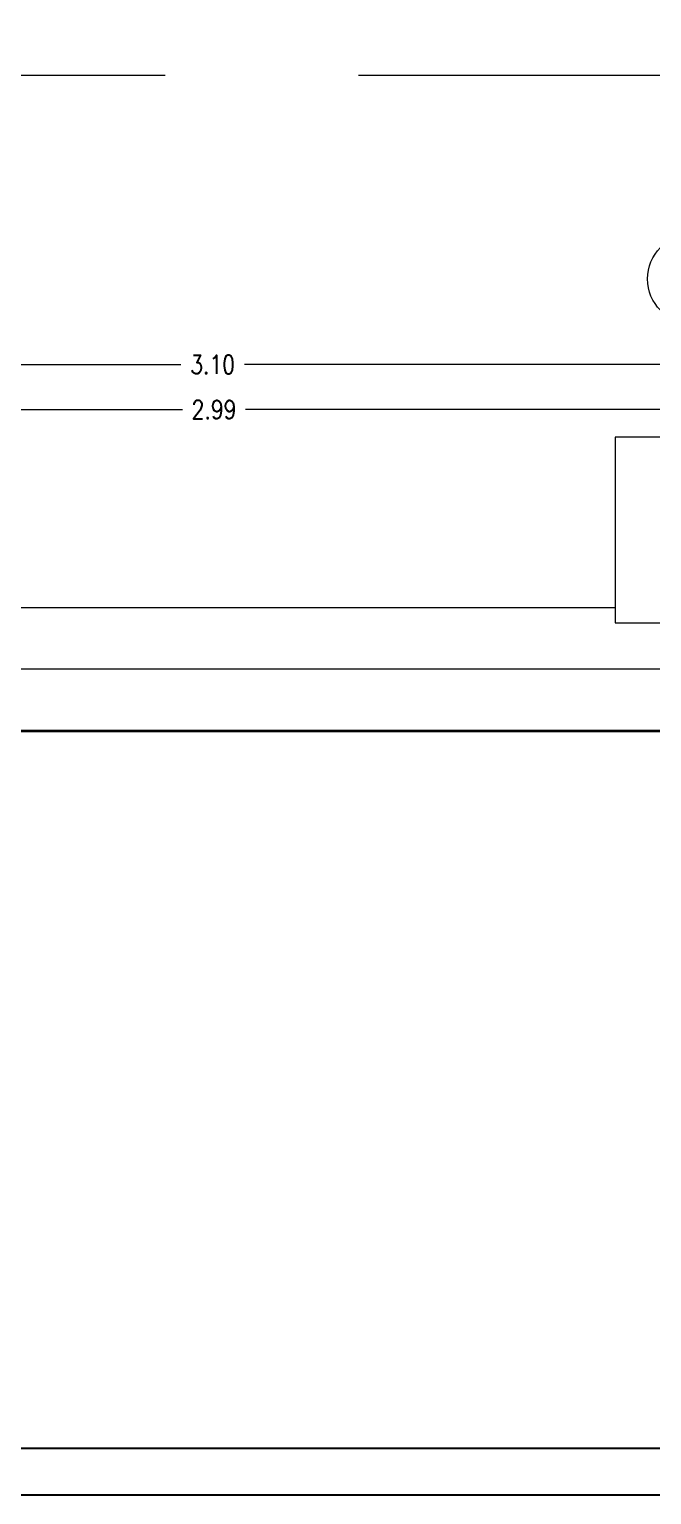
# Model space of a CAD drawing. Header units: metres. Extents: x -2 to 612, y -64 to 156.
# Drawn here: x 461.548 to 463.56, y -27.434 to -22.695 of the extents above; entities that cross this region are included whole.
import ezdxf

# ---------------------------------------------------------------- set-up
doc = ezdxf.new("R2010")
doc.units = ezdxf.units.M
doc.header["$LTSCALE"] = 5
doc.header["$MEASUREMENT"] = 0
doc.linetypes.add('HIDDEN', pattern=[0.375, 0.25, -0.125])
doc.layers.get('0').update_dxf_attribs({"color": 30})
doc.layers.get('DEFPOINTS').update_dxf_attribs({"color": 210})
for name, color, linetype, lineweight in [('A-ANNO-DIMS', 3, 'Continuous', 18), ('A-ANNO-SYMB', 3, 'Continuous', 18), ('A-ANNO-TEXT', 3, 'Continuous', 18), ('A-ELEV-IDEN', 3, 'Continuous', 18), ('A-ELEV-MBE1', 7, 'Continuous', 35), ('A-ELEV-MBE2', 4, 'Continuous', 25)]:
    doc.layers.add(name, color=color, linetype=linetype, lineweight=lineweight)
doc.styles.add('E-ROMANS', font='romans.shx', dxfattribs={"width": 0.8})
doc.dimstyles.new('E-0050_ARW_12', dxfattribs={"dimscale": 0.001, "dimtxt": 60, "dimasz": 60, "dimexe": 30, "dimexo": 20, "dimgap": 30, "dimtad": 0, "dimzin": 0, "dimdsep": 46, "dimtxsty": 'E-ROMANS', "dimblk": 'OPEN90', "dimcen": 30, "dimclrd": 256, "dimclre": 256, "dimclrt": 256, "dimadec": 0, "dimazin": 0, "dimtfac": 1, "dimtmove": 1, "dimatfit": 3, "dimldrblk": 'OPEN90', "dimfxl": 1, "dimtfill": 1, "dimtolj": 1, "dimtzin": 0, "dimlwd": -1, "dimarcsym": 0})

# ---------------------------------------------------------------- blocks, each defined once
blk = doc.blocks.new('_Open90')
at = {"color": 0, "linetype": 'ByBlock', "lineweight": -2}
for p, q in [((0, 0), (-1, 0)), ((-0.5, 0.5), (0, 0)), ((0, 0), (-0.5, -0.5))]:
    blk.add_line(p, q, dxfattribs=at)
blk = doc.blocks.new('*D1593')
at = {"layer": 'A-ANNO-DIMS', "lineweight": -2, "transparency": 16777216}
for p, q in [((460.591909793163, -24.04431957195055), (460.591909793163, -23.74906314733757)), ((463.688913055611, -23.99431957195054), (463.688913055611, -23.74906314733757))]:
    blk.add_line(p, q, dxfattribs=at)
at = {"layer": 'A-ANNO-DIMS', "transparency": 16777216}
for p, q in [((460.651909793163, -23.77906314733757), (462.0372685672442, -23.77906314733757)), ((463.628913055611, -23.77906314733757), (462.2435542815299, -23.77906314733757))]:
    blk.add_line(p, q, dxfattribs=at)
at = {"layer": 'DEFPOINTS', "color": 0, "transparency": 16777216}
for p in [(463.688913055611, -23.77906314733757), (463.688913055611, -24.01431957195054), (460.591909793163, -24.06431957195055)]:
    blk.add_point(p, dxfattribs=at)
at = {"layer": 'A-ANNO-DIMS', "transparency": 16777216, "xscale": 0.06, "yscale": 0.06, "zscale": 0.06, "rotation": 180}
blk.add_blockref('_Open90', (460.591909793163, -23.77906314733757), dxfattribs=at)
at = {"layer": 'A-ANNO-DIMS', "transparency": 16777216, "xscale": 0.06, "yscale": 0.06, "zscale": 0.06}
blk.add_blockref('_Open90', (463.688913055611, -23.77906314733757), dxfattribs=at)
at = {"layer": 'A-ANNO-DIMS', "transparency": 16777216, "insert": (462.140411424387, -23.77906314733757), "char_height": 0.06, "attachment_point": 5, "style": 'E-ROMANS', "bg_fill": 3, "box_fill_scale": 1.25, "bg_fill_color": 256, "bg_fill_true_color": 13158600, "bg_fill_transparency": 0}
blk.add_mtext('\\A1;3.10', dxfattribs=at)
blk = doc.blocks.new('*D1326')
at = {"layer": 'A-ANNO-DIMS', "lineweight": -2, "transparency": 16777216}
for p, q in [((460.6504097931629, -24.81431952013581), (460.6504097931629, -23.89462123762759)), ((463.6393652825718, -24.81431952013581), (463.6393652825718, -23.89462123762759))]:
    blk.add_line(p, q, dxfattribs=at)
at = {"layer": 'A-ANNO-DIMS', "transparency": 16777216}
for p, q in [((460.7104097931629, -23.92462123762759), (462.0428875378674, -23.92462123762759)), ((463.5793652825718, -23.92462123762759), (462.2468875378673, -23.92462123762759))]:
    blk.add_line(p, q, dxfattribs=at)
at = {"layer": 'DEFPOINTS', "color": 0, "transparency": 16777216}
for p in [(463.6393652825718, -23.92462123762759), (460.6504097931629, -24.83431952013581), (463.6393652825718, -24.83431952013581)]:
    blk.add_point(p, dxfattribs=at)
at = {"layer": 'A-ANNO-DIMS', "transparency": 16777216, "xscale": 0.06, "yscale": 0.06, "zscale": 0.06, "rotation": 180}
blk.add_blockref('_Open90', (460.6504097931629, -23.92462123762759), dxfattribs=at)
at = {"layer": 'A-ANNO-DIMS', "transparency": 16777216, "xscale": 0.06, "yscale": 0.06, "zscale": 0.06}
blk.add_blockref('_Open90', (463.6393652825718, -23.92462123762759), dxfattribs=at)
at = {"layer": 'A-ANNO-DIMS', "transparency": 16777216, "insert": (462.1448875378674, -23.92462123762759), "char_height": 0.06, "attachment_point": 5, "style": 'E-ROMANS', "bg_fill": 3, "box_fill_scale": 1.25, "bg_fill_color": 256, "bg_fill_true_color": 13158600, "bg_fill_transparency": 0}
blk.add_mtext('\\A1;2.99', dxfattribs=at)

msp = doc.modelspace()

# ---------------------------------------------------------------- linework, layer by layer
at = {"layer": 'A-ANNO-SYMB'}
msp.add_line((477.8751348362712, -24.76431957195051), (455.54141832712, -24.76431957195054), dxfattribs=at)
msp.add_circle((463.688913055611, -23.50201370270686), 0.1430280167777482, dxfattribs=at)
at = {"layer": 'A-ANNO-TEXT', "linetype": 'HIDDEN'}
msp.add_lwpolyline([(457.4423920589693, -23.30978802284019), (457.4423920589693, -22.84279358794473), (460.4504424136785, -22.84279358794474), (460.5934704304561, -22.69463090836422), (460.736498447234, -22.84279358794474), (463.7414343915923, -22.84279358794474), (463.7414343915923, -23.30978802284019)], dxfattribs=at)
at = {"layer": 'A-ELEV-IDEN'}
msp.add_lwpolyline([(463.8214297209574, -24.61431957195053), (464.0414297209575, -24.61431957195053), (464.0414297209575, -24.01431957195054), (463.4414297209573, -24.01431957195054), (463.4414297209573, -24.61431957195053), (463.6614297209576, -24.61431957195053)], dxfattribs=at)
at = {"layer": 'A-ELEV-MBE1'}
msp.add_line((463.6393652825718, -24.96431957195152), (460.6504097931629, -24.96431957195152), dxfattribs=at)
at = {"layer": 'A-ELEV-MBE2'}
for p, q in [((460.6635242035139, -27.28431957195153), (463.6273728416009, -27.28431957195153)), ((460.6635242035139, -27.43431957195153), (463.6273728416009, -27.43431957195153))]:
    msp.add_line(p, q, dxfattribs=at)

# ---------------------------------------------------------------- next in the draw order: dimensions: what is measured, and where the dimension line sits
at = {"layer": 'A-ANNO-DIMS'}
dim = msp.add_linear_dim(base=(463.688913055611, -23.77906314733757), p1=(460.591909793163, -24.06431957195055), p2=(463.688913055611, -24.01431957195054), dimstyle='E-0050_ARW_12', dxfattribs=at)
dim.commit()
dim.dimension.update_dxf_attribs({"geometry": '*D1593', "text_midpoint": (462.140411424387, -23.77906314733757)})

# ---------------------------------------------------------------- next in the draw order: dimensions: what is measured, and where the dimension line sits
dim = msp.add_linear_dim(base=(463.6393652825718, -23.92462123762759), p1=(460.6504097931629, -24.83431952013581), p2=(463.6393652825718, -24.83431952013581), dimstyle='E-0050_ARW_12', dxfattribs=at)
dim.commit()
dim.dimension.update_dxf_attribs({"geometry": '*D1326', "text_midpoint": (462.1448875378674, -23.92462123762759)})

# ---------------------------------------------------------------- next in the draw order: linework, layer by layer
at = {"layer": 'A-ELEV-IDEN'}
msp.add_line((460.8693950992651, -24.56431957195086), (463.4414297209573, -24.56431957195086), dxfattribs=at)

doc.saveas('drawing.dxf')
